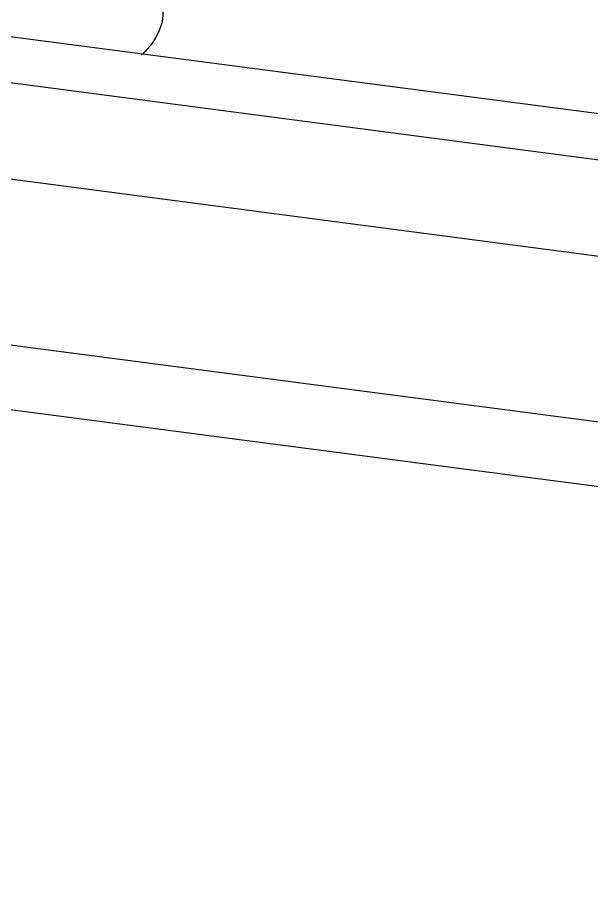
# Model space of a CAD drawing. Header units: millimetres. Extents: x 1893 to 2294, y -410 to -132.
# Drawn here: x 1979.32 to 1985.63, y -379.9 to -370.14 of the extents above; entities that cross this region are included whole.
import ezdxf

# ---------------------------------------------------------------- set-up
doc = ezdxf.new("R2010")
doc.units = ezdxf.units.MM

msp = doc.modelspace()

# ---------------------------------------------------------------- linework, layer by layer
at = {"color": 7, "linetype": 'Continuous'}
for p, q in [((2076.5698, -383.0868), (1974.4244, -369.7148)), ((1974.0571, -370.17), (2076.2446, -383.5474)), ((1973.817, -371.1978), (2076.0044, -384.5753)), ((2076.0446, -386.408), (1973.7579, -373.0176)), ((2076.2529, -387.145), (1973.9662, -373.7546))]:
    msp.add_line(p, q, dxfattribs=at)
for points, start_tangent, end_tangent in [([(1980.9185, -370.0704), (1980.9182, -370.1072), (1980.7906, -370.4281)], (0.033086, -0.999453), (-0.603133, -0.797641)), ([(1980.7906, -370.4281), (1980.684, -370.5466)], (-0.603133, -0.797641), (-0.725278, -0.688456))]:
    msp.add_spline(points, degree=3, dxfattribs=dict(at, start_tangent=start_tangent, end_tangent=end_tangent))

doc.saveas('drawing.dxf')
